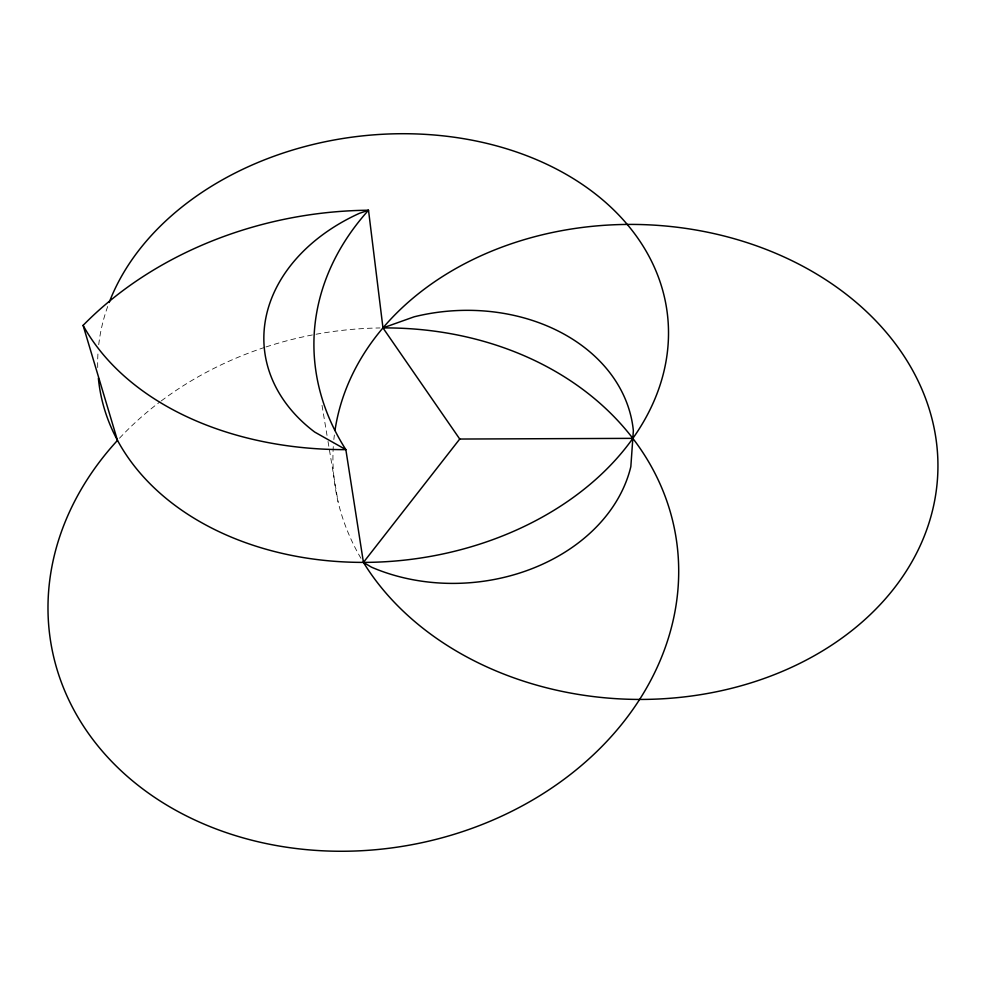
<?xml version="1.0" encoding="UTF-8"?>
<svg xmlns="http://www.w3.org/2000/svg" width="985" height="985" viewBox="0 0 985 985"><rect width="100%" height="100%" fill="white"/><g stroke="black" fill="none" stroke-linecap="round" stroke-linejoin="round"><path stroke-width="0.74" stroke-dasharray="4.92 3.69" d="M322.021 405.34L327.02 435.419M328.017 441.428L338.027 501.587M119.493 438.214A316.998 259.671 -10.2 0 1 160.05 401.818M161.269 400.907A316.998 259.671 -10.2 0 1 264.522 347.434M265.987 346.954A316.998 259.671 -10.2 0 1 379.976 327.956M360.978 558.347A302.567 237.422 1.9 0 1 333.583 442.499M333.853 439.532A302.567 237.422 1.9 0 1 334.371 435.001M97.724 367.553A286.315 213.142 -6.8 0 1 98.143 350.771M98.734 344.701A286.315 213.142 -6.8 0 1 108.645 303.873"/><path stroke-width="1.48" d="M632.813 438.362L459.736 439.039L363.428 562.41L371.468 567.163A174.074 136.225 -4.9 0 0 630.843 466.619L633.355 430.753A174.074 136.225 -4.9 0 0 414.168 316.801L382.968 327.919L368.513 210.236L359.328 213.363A186.842 139.033 -4.7 0 0 314.671 432.046L345.846 449.628L363.428 562.41A302.567 237.422 1.9 0 0 849.599 632.358A302.567 237.422 1.9 0 0 767.167 249.821A302.567 237.422 1.9 0 0 334.986 430.457M459.736 439.039L382.968 327.919A316.998 259.671 -10.2 0 1 667.522 640.829A316.998 259.671 -10.2 0 1 219.987 830.404A316.998 259.671 -10.2 0 1 117.474 440.394L83.097 325.382A341.696 267.341 -9.3 0 1 368.513 210.236A325.025 242.716 1.3 0 0 345.846 449.628A306.36 216.158 -6.5 0 1 83.097 325.382M109.175 302.457A286.315 213.142 -6.8 0 1 564.787 173.569A286.315 213.142 -6.8 0 1 513.751 531.247A286.315 213.142 -6.8 0 1 98.377 378.191"/></g></svg>
